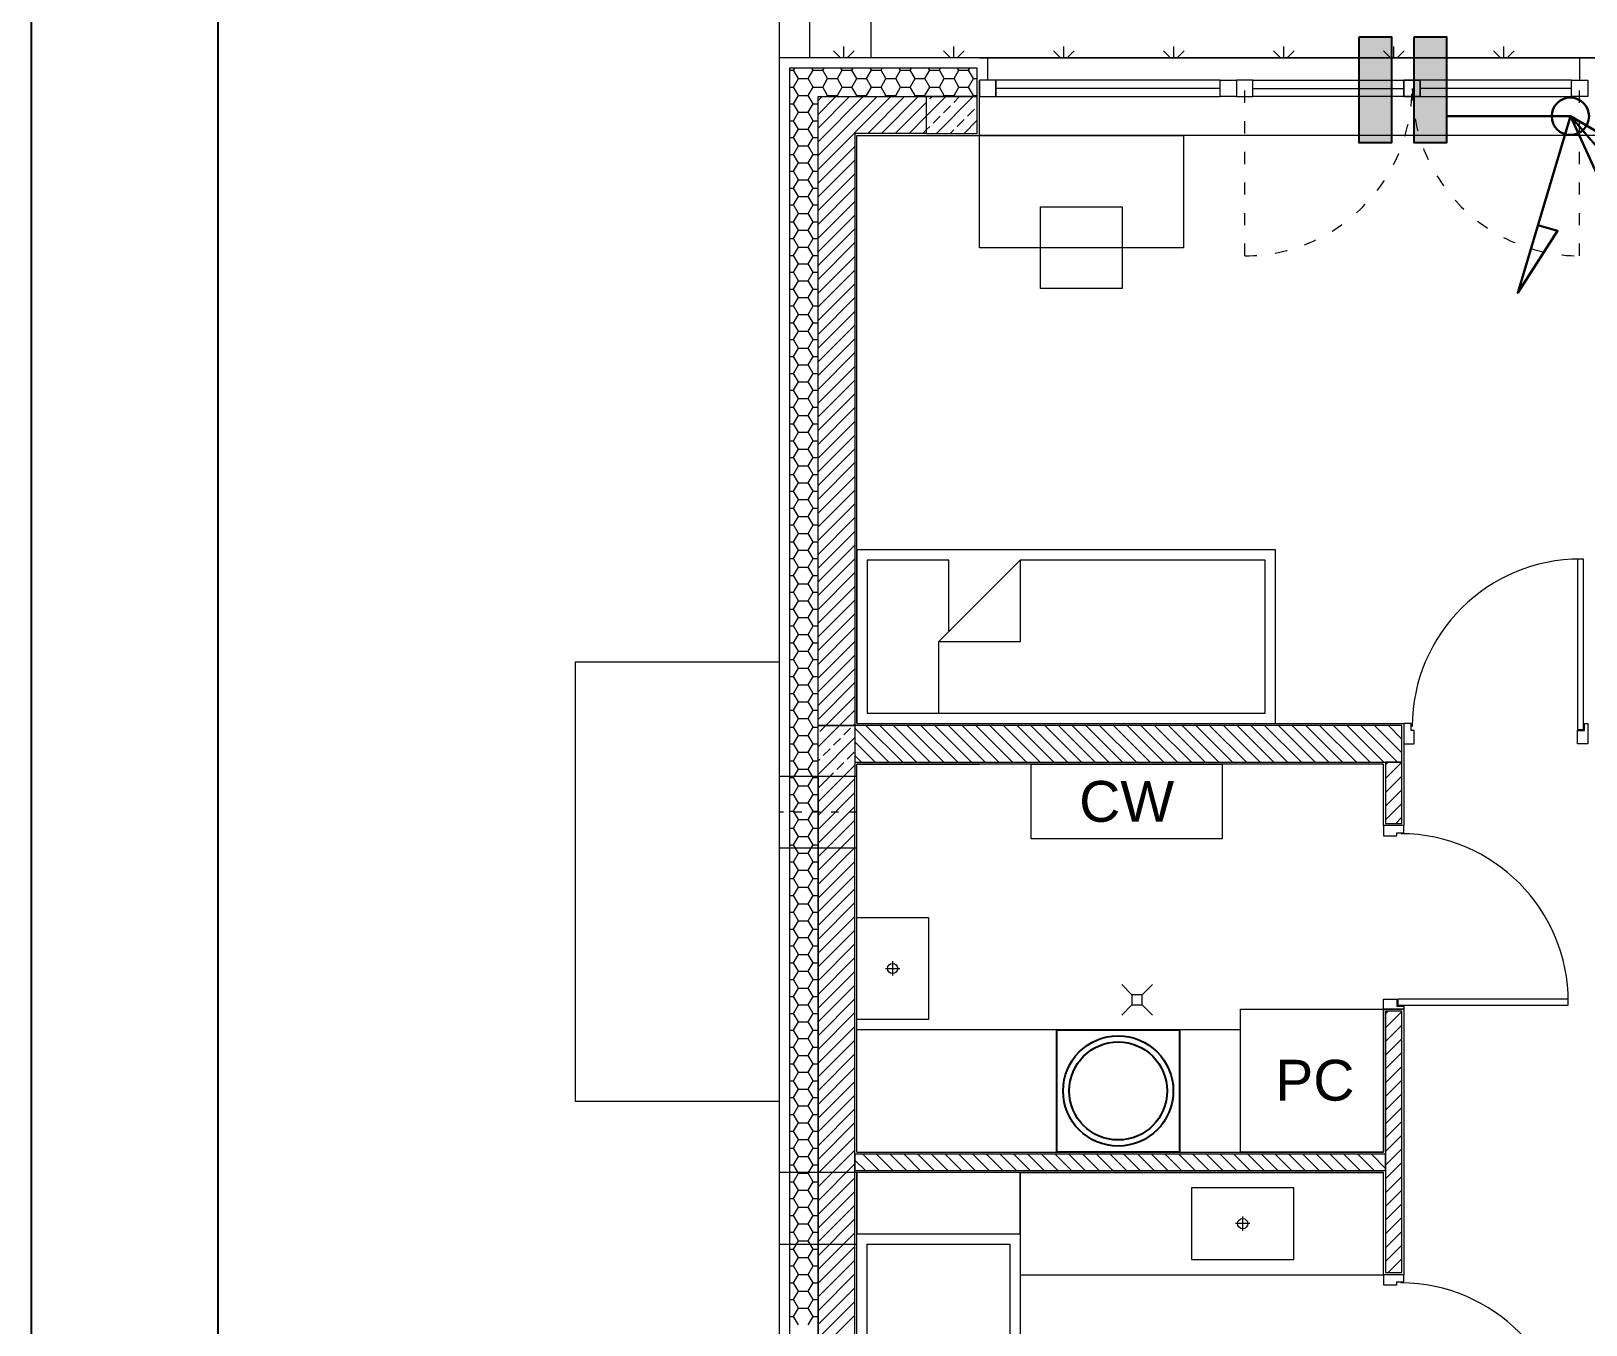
# Model space of a CAD drawing. Header units: millimetres. Extents: x 1780 to 154263, y -7240 to 17216.
# Drawn here: x 101742 to 102504, y 3957 to 4590 of the extents above; entities that cross this region are included whole.
import ezdxf

# ---------------------------------------------------------------- set-up
doc = ezdxf.new("R2010")
doc.units = ezdxf.units.MM
doc.linetypes.add('ACAD_ISO03W100', pattern=[30, 12, -18])
for name, color, linetype, lineweight in [('2d_SX_aranżacja drukowana', 200, 'Continuous', 5), ('2d_SX_aranżacja niedrukowana', 191, 'Continuous', 5), ('2d_SX_gruba przekroje', 90, 'Continuous', 20), ('2d_SX_instalacje', 200, 'Continuous', 9), ('2d_SX_instalacje szkic - wentylacja nawiew', 170, 'Continuous', 5), ('2d_SX_przebicia', 96, 'Continuous', 13), ('2d_SX_stolarka drzwiowa', 211, 'Continuous', 5), ('2d_SX_stolarka okienna', 5, 'Continuous', 5), ('2d_SX_stolarka okznaczenia', 251, 'Continuous', 5), ('2d_SX_szraf', 251, 'Continuous', 0), ('2d_SX_warstwy', 181, 'Continuous', 9), ('2d_SX_widok', 10, 'Continuous', 9)]:
    doc.layers.add(name, color=color, linetype=linetype, lineweight=lineweight)
doc.layers.add('2d_SX_rewizja 18 września', color=210, linetype='Continuous')
doc.layers.add('60 instalacje elektryka', color=10, linetype='Continuous')
doc.styles.add('ROMANS', font='romans.shx', dxfattribs={"height": 0.2})

# ---------------------------------------------------------------- blocks, each defined once
blk = doc.blocks.new('PDKLD A2')
at = {"layer": '2d_SX_szraf'}
h = blk.add_hatch(dxfattribs=at)
h.set_pattern_fill('ANSI31', color=8, scale=1.5, style=0)
h.set_pattern_definition([(45, (67367.7755, -18218.881), (-3.367596, 3.367596), [])])
h.paths.add_polyline_path([(80661, -11987.24), (80669, -11987.24), (80669, -11957.24), (80661, -11957.24)])
h = blk.add_hatch(dxfattribs=at)
h.set_pattern_fill('ANSI31', color=8, scale=1.5, style=0)
h.set_pattern_definition([(45, (67367.7755, -18340.881), (-3.367596, 3.367596), [])])
h.paths.add_polyline_path([(80661, -12207.24), (80669, -12207.24), (80669, -12079.24), (80661, -12079.24)])
h = blk.add_hatch(dxfattribs=at)
h.set_pattern_fill('ANSI31', color=8, scale=1.5, angle=90, style=0)
h.set_pattern_definition([(135, (86662.648, -25450.462), (-3.367596, -3.367596), [])])
h.paths.add_polyline_path([(80661, -12157.24), (80661, -12149.24), (80401, -12149.24), (80401, -12157.24)])
at = {"color": 8}
blk.add_lwpolyline([(80500, -12148.24), (80500, -12088.24), (80560, -12088.24), (80560, -12148.24), (80500, -12148.24)], close=True, dxfattribs=at)
for radius in [27, 24]:
    blk.add_circle((80530, -12118.24), radius, dxfattribs=at)
at = {"layer": '2d_SX_aranżacja drukowana', "color": 8, "ltscale": 5}
for p, q in [((80402, -12038.24), (80402, -11958.24)), ((80402, -11958.24), (80462, -11958.24)), ((80487.32, -11958.24), (80581.02, -11958.24)), ((80487.32, -11994.74), (80487.32, -11958.24)), ((80581.02, -11958.24), (80581.02, -11994.74)), ((80581.02, -11994.74), (80487.32, -11994.74)), ((80590, -12148.26), (80590, -12078.26)), ((80590, -12078.26), (80660, -12078.26)), ((80660, -12078.26), (80660, -12148.26)), ((80660, -12078.26), (80660, -12148.26)), ((80660, -12148.26), (80590, -12148.26)), ((80660, -12148.26), (80590, -12148.26)), ((80482, -12158.24), (80482, -12208.24)), ((80660, -12158.24), (80482, -12158.24)), ((80660, -12208.24), (80660, -12158.24)), ((80482, -12208.24), (80660, -12208.24))]:
    blk.add_line(p, q, dxfattribs=at)
at = {"layer": '2d_SX_aranżacja drukowana', "color": 8}
for p, q in [((80482, -12158.24), (80402, -12158.24)), ((80402, -12158.24), (80402, -12188.24)), ((80482, -12188.24), (80482, -12158.24)), ((80402, -12188.24), (80482, -12188.24))]:
    blk.add_line(p, q, dxfattribs=at)
at = {"layer": '2d_SX_aranżacja drukowana', "color": 8, "ltscale": 5}
for points in [[(80437, -12083.24), (80402, -12083.24), (80402, -12033.24), (80437, -12033.24)], [(80566, -12165.74), (80566, -12200.74), (80616, -12200.74), (80616, -12165.74)]]:
    blk.add_lwpolyline(points, close=True, dxfattribs=at)
for points in [[(80419.5, -12054.74), (80419.5, -12061.74)], [(80416, -12058.24), (80423, -12058.24)], [(80594.5, -12183.24), (80587.5, -12183.24)], [(80591, -12186.74), (80591, -12179.74)]]:
    blk.add_lwpolyline(points, dxfattribs=at)
at = {"layer": '2d_SX_aranżacja drukowana', "color": 8}
for points in [[(80482, -12348.24), (80402, -12348.24), (80402, -12188.24), (80482, -12188.24)], [(80477, -12343.24), (80407, -12343.24), (80407, -12193.24), (80477, -12193.24)]]:
    blk.add_lwpolyline(points, close=True, dxfattribs=at)
at = {"layer": '2d_SX_aranżacja drukowana', "color": 8, "ltscale": 5}
for centre in [(80419.5, -12058.24), (80591, -12183.24)]:
    blk.add_circle(centre, 2.5, dxfattribs=at)
at = {"layer": '2d_SX_aranżacja niedrukowana', "color": 8}
for p, q in [((80402, -12088.24), (80402, -12088.24)), ((80402, -12088.24), (80402, -12088.24)), ((80402, -12088.24), (80402, -12088.24)), ((80590, -12088.24), (80402, -12088.24)), ((80590, -12088.24), (80590, -12088.24))]:
    blk.add_line(p, q, dxfattribs=at)
at = {"layer": '2d_SX_aranżacja niedrukowana'}
blk.add_line((80402, -12088.24), (80402, -12088.24), dxfattribs=at)
blk.add_line((80402, -12088.24), (80402, -12088.24), dxfattribs=at)
blk.add_line((80402, -12088.24), (80402, -12088.24), dxfattribs=at)
at = {"layer": '2d_SX_aranżacja niedrukowana', "color": 8}
for points in [[(80562, -11650.24), (80562, -11705.24), (80462, -11705.24), (80462, -11650.24)], [(80492, -11725.24), (80492, -11685.24), (80532, -11685.24), (80532, -11725.24)], [(80607, -11938.24), (80607, -11853.24), (80402, -11853.24), (80402, -11938.24)]]:
    blk.add_lwpolyline(points, close=True, dxfattribs=at)
for points in [[(80447, -11893.24), (80447, -11858.24), (80407, -11858.24), (80407, -11933.24), (80442, -11933.24)], [(80442, -11933.24), (80602, -11933.24), (80602, -11858.24), (80482, -11858.24)], [(80482, -11858.24), (80442, -11898.24)], [(80482, -11858.24), (80482, -11898.24), (80442, -11898.24)], [(80442, -11898.24), (80442, -11933.24)]]:
    blk.add_lwpolyline(points, dxfattribs=at)
at = {"layer": '2d_SX_gruba przekroje', "color": 8}
for p, q in [((80462, -11612.24), (80364, -11612.24)), ((80364, -11612.24), (80364, -12711.24)), ((80462, -11612.24), (80466, -11612.24)), ((80466, -11612.24), (80466, -11623.24)), ((80760, -11612.24), (80756, -11612.24)), ((80756, -11612.24), (80756, -11623.24)), ((80466, -11623.24), (80462, -11623.24)), ((80462, -11650.24), (80462, -11623.24)), ((80756, -11623.24), (80760, -11623.24)), ((80402, -11938.24), (80402, -11650.24)), ((80402, -11650.24), (80462, -11650.24)), ((80402, -11938.24), (80660, -11938.24)), ((80660, -11938.24), (80670, -11938.24)), ((80670, -11938.24), (80670, -11988.24)), ((80660, -11958.24), (80402, -11958.24)), ((80402, -12148.24), (80402, -11958.24)), ((80660, -11988.24), (80660, -11958.24)), ((80670, -11988.24), (80660, -11988.24)), ((80660, -12148.24), (80660, -12078.24)), ((80660, -12078.24), (80670, -12078.24)), ((80670, -12078.24), (80670, -12148.24)), ((80402, -12148.24), (80660, -12148.24)), ((80670, -12148.24), (80670, -12158.24)), ((80660, -12158.24), (80402, -12158.24)), ((80402, -12348.24), (80402, -12158.24)), ((80482, -12158.24), (80660, -12158.24)), ((80660, -12208.24), (80660, -12158.24)), ((80670, -12158.24), (80670, -12208.24)), ((80670, -12208.24), (80660, -12208.24))]:
    blk.add_line(p, q, dxfattribs=at)
at = {"layer": '2d_SX_instalacje', "color": 8}
for points in [[(80536.74, -12071.09), (80531.74, -12066.09)], [(80541.74, -12071.09), (80546.74, -12066.09)], [(80536.74, -12076.09), (80531.74, -12081.09)], [(80541.74, -12076.09), (80546.74, -12081.09)]]:
    blk.add_lwpolyline(points, dxfattribs=at)
blk.add_lwpolyline([(80541.74, -12076.09), (80541.74, -12071.09), (80536.74, -12071.09), (80536.74, -12076.09)], close=True, dxfattribs=at)
at = {"layer": '2d_SX_instalacje szkic - wentylacja nawiew', "color": 8, "linetype": 'ACAD_ISO03W100', "ltscale": 0.3}
blk.add_line((80402, -11981.74), (80364, -11981.74), dxfattribs=at)
at = {"layer": '2d_SX_przebicia', "color": 8}
for p, q in [((80402, -11964.24), (80364, -11964.24)), ((80364, -11964.24), (80364, -11999.24)), ((80402, -11999.24), (80402, -11964.24)), ((80364, -11999.24), (80402, -11999.24)), ((80402, -12158.24), (80364, -12158.24)), ((80364, -12158.24), (80364, -12193.24)), ((80402, -12193.24), (80402, -12158.24)), ((80364, -12193.24), (80402, -12193.24))]:
    blk.add_line(p, q, dxfattribs=at)
at = {"layer": '2d_SX_stolarka drzwiowa', "color": 8}
for points in [[(80758, -11941.24), (80758, -11857.74), (80755, -11857.74), (80755, -11941.24)], [(80667, -12076.24), (80750.5, -12076.24), (80750.5, -12073.24), (80667, -12073.24)]]:
    blk.add_lwpolyline(points, close=True, dxfattribs=at)
for points in [[(80673.5, -11938.24), (80670, -11938.24), (80670, -11948.24), (80675, -11948.24), (80675, -11941.74), (80673.5, -11941.74), (80673.5, -11938.24)], [(80755, -11941.74), (80758.5, -11941.74), (80758.5, -11938.24), (80760, -11938.24), (80760, -11948.24), (80755, -11948.24), (80755, -11941.74)], [(80670, -11991.74), (80670, -11988.24), (80660, -11988.24), (80660, -11993.24), (80666.5, -11993.24), (80666.5, -11991.74), (80670, -11991.74)], [(80666.5, -12073.24), (80666.5, -12076.74), (80670, -12076.74), (80670, -12078.24), (80660, -12078.24), (80660, -12073.24), (80666.5, -12073.24)], [(80670, -12211.74), (80670, -12208.24), (80660, -12208.24), (80660, -12213.24), (80666.5, -12213.24), (80666.5, -12211.74), (80670, -12211.74)]]:
    blk.add_lwpolyline(points, dxfattribs=at)
at = {"layer": '2d_SX_stolarka okienna', "color": 8, "linetype": 'ACAD_ISO03W100', "ltscale": 0.5}
for p, q in [((80592, -11709.24), (80592, -11627.24)), ((80756, -11709.24), (80756, -11627.24))]:
    blk.add_line(p, q, dxfattribs=at)
at = {"layer": '2d_SX_stolarka okienna', "color": 8}
for points in [[(80462, -11631.24), (80470, -11631.24), (80470, -11623.24), (80462, -11623.24), (80462, -11631.24)], [(80580, -11631.24), (80580, -11623.24), (80470, -11623.24), (80470, -11631.24)], [(80588, -11631.24), (80580, -11631.24), (80580, -11623.24), (80588, -11623.24), (80588, -11631.24)], [(80588, -11631.24), (80596, -11631.24), (80596, -11623.24), (80588, -11623.24), (80588, -11631.24)], [(80596, -11631.24), (80596, -11623.24), (80670, -11623.24), (80670, -11631.24)], [(80678, -11631.24), (80670, -11631.24), (80670, -11623.24), (80678, -11623.24), (80678, -11631.24)], [(80670, -11631.24), (80678, -11631.24), (80678, -11623.24), (80670, -11623.24), (80670, -11631.24)], [(80752, -11631.24), (80752, -11623.24), (80678, -11623.24), (80678, -11631.24)], [(80760, -11631.24), (80752, -11631.24), (80752, -11623.24), (80760, -11623.24), (80760, -11631.24)]]:
    blk.add_lwpolyline(points, close=True, dxfattribs=at)
for points in [[(80580, -11627.24), (80470, -11627.24)], [(80596, -11627.24), (80670, -11627.24)], [(80752, -11627.24), (80678, -11627.24)]]:
    blk.add_lwpolyline(points, dxfattribs=at)
at = {"layer": '2d_SX_stolarka okienna', "color": 8, "linetype": 'ACAD_ISO03W100', "ltscale": 0.5}
for centre, start, end in [((80591.84, -11627.17), 270.1168, 359.95145), ((80756.17, -11627.17), 180.04855, 269.8832)]:
    blk.add_arc(centre, 82.07, start, end, dxfattribs=at)
at = {"layer": '2d_SX_stolarka okznaczenia', "color": 8}
for centre, start, end in [((80756.43, -11940.16), 89.94923, 179.70246), ((80668.07, -12074.66), 359.94923, 89.70246), ((80668.07, -12294.66), 359.94923, 89.70246)]:
    blk.add_arc(centre, 82.43, start, end, dxfattribs=at)
at = {"layer": '2d_SX_szraf', "color": 8}
blk.add_line((80409, -11612.24), (80409, -11359.24), dxfattribs=at)
at = {"layer": '2d_SX_szraf', "color": 8, "linetype": 'Continuous'}
for p, q in [((80395.58, -11612.24), (80395.58, -11606.72)), ((80449.46, -11612.24), (80449.46, -11606.72)), ((80503.34, -11612.24), (80503.34, -11606.72)), ((80557.23, -11612.24), (80557.23, -11606.72)), ((80611.11, -11612.24), (80611.11, -11606.72)), ((80664.99, -11612.24), (80664.99, -11606.72)), ((80718.87, -11612.24), (80718.87, -11606.72)), ((80393.96, -11612.24), (80390.53, -11608.81)), ((80397.21, -11612.24), (80400.63, -11608.81)), ((80447.84, -11612.24), (80444.41, -11608.81)), ((80451.09, -11612.24), (80454.51, -11608.81)), ((80501.72, -11612.24), (80498.29, -11608.81)), ((80504.97, -11612.24), (80508.4, -11608.81)), ((80555.6, -11612.24), (80552.17, -11608.81)), ((80558.85, -11612.24), (80562.28, -11608.81)), ((80609.48, -11612.24), (80606.06, -11608.81)), ((80612.73, -11612.24), (80616.16, -11608.81)), ((80663.36, -11612.24), (80659.94, -11608.81)), ((80666.61, -11612.24), (80670.04, -11608.81)), ((80717.25, -11612.24), (80713.82, -11608.81)), ((80720.5, -11612.24), (80723.92, -11608.81)), ((80369, -11618.29), (80370.99, -11618.29)), ((80370.99, -11618.29), (80371.6, -11617.24)), ((80373.38, -11622.41), (80370.99, -11618.29)), ((80370.99, -11626.54), (80373.38, -11622.41)), ((80373.38, -11622.41), (80378.14, -11622.41)), ((80378.14, -11622.41), (80380.52, -11618.29)), ((80380.52, -11626.54), (80378.14, -11622.41)), ((80380.52, -11618.29), (80379.91, -11617.24)), ((80380.52, -11618.29), (80385.28, -11618.29)), ((80385.28, -11618.29), (80385.89, -11617.24)), ((80387.66, -11622.41), (80385.28, -11618.29)), ((80385.28, -11626.54), (80387.66, -11622.41)), ((80387.66, -11622.41), (80392.43, -11622.41)), ((80392.43, -11622.41), (80394.81, -11618.29)), ((80394.81, -11626.54), (80392.43, -11622.41)), ((80394.81, -11618.29), (80394.2, -11617.24)), ((80394.81, -11618.29), (80399.57, -11618.29)), ((80399.57, -11618.29), (80400.18, -11617.24)), ((80401.95, -11622.41), (80399.57, -11618.29)), ((80399.57, -11626.54), (80401.95, -11622.41)), ((80401.95, -11622.41), (80406.71, -11622.41)), ((80406.71, -11622.41), (80409.09, -11618.29)), ((80409.09, -11626.54), (80406.71, -11622.41)), ((80409.09, -11618.29), (80408.49, -11617.24)), ((80409.09, -11618.29), (80413.86, -11618.29)), ((80413.86, -11618.29), (80414.46, -11617.24)), ((80416.24, -11622.41), (80413.86, -11618.29)), ((80413.86, -11626.54), (80416.24, -11622.41)), ((80416.24, -11622.41), (80421, -11622.41)), ((80421, -11622.41), (80423.38, -11618.29)), ((80423.38, -11626.54), (80421, -11622.41)), ((80423.38, -11618.29), (80422.77, -11617.24)), ((80423.38, -11618.29), (80428.14, -11618.29)), ((80428.14, -11618.29), (80428.75, -11617.24)), ((80430.53, -11622.41), (80428.14, -11618.29)), ((80428.14, -11626.54), (80430.53, -11622.41)), ((80430.53, -11622.41), (80435.29, -11622.41)), ((80435.29, -11622.41), (80437.67, -11618.29)), ((80437.67, -11626.54), (80435.29, -11622.41)), ((80437.67, -11618.29), (80437.06, -11617.24)), ((80437.67, -11618.29), (80442.43, -11618.29)), ((80442.43, -11618.29), (80443.04, -11617.24)), ((80444.81, -11622.41), (80442.43, -11618.29)), ((80442.43, -11626.54), (80444.81, -11622.41)), ((80444.81, -11622.41), (80449.58, -11622.41)), ((80449.58, -11622.41), (80451.96, -11618.29)), ((80451.96, -11626.54), (80449.58, -11622.41)), ((80451.96, -11618.29), (80451.35, -11617.24)), ((80451.96, -11618.29), (80456.72, -11618.29)), ((80456.72, -11618.29), (80457.33, -11617.24)), ((80459.1, -11622.41), (80456.72, -11618.29)), ((80456.72, -11626.54), (80459.1, -11622.41)), ((80459.1, -11622.41), (80461, -11622.41)), ((80369, -11626.54), (80370.99, -11626.54)), ((80373.38, -11630.66), (80370.99, -11626.54)), ((80370.99, -11634.79), (80373.38, -11630.66)), ((80373.38, -11630.66), (80378.14, -11630.66)), ((80378.14, -11630.66), (80380.52, -11626.54)), ((80380.52, -11634.79), (80378.14, -11630.66)), ((80380.52, -11626.54), (80385.28, -11626.54)), ((80387.66, -11630.66), (80385.28, -11626.54)), ((80387.33, -11631.24), (80387.66, -11630.66)), ((80387.66, -11630.66), (80392.43, -11630.66)), ((80392.43, -11630.66), (80394.81, -11626.54)), ((80392.76, -11631.24), (80392.43, -11630.66)), ((80394.81, -11626.54), (80399.57, -11626.54)), ((80401.95, -11630.66), (80399.57, -11626.54)), ((80401.62, -11631.24), (80401.95, -11630.66)), ((80401.95, -11630.66), (80406.71, -11630.66)), ((80406.71, -11630.66), (80409.09, -11626.54)), ((80407.04, -11631.24), (80406.71, -11630.66)), ((80409.09, -11626.54), (80413.86, -11626.54)), ((80416.24, -11630.66), (80413.86, -11626.54)), ((80415.91, -11631.24), (80416.24, -11630.66)), ((80416.24, -11630.66), (80421, -11630.66)), ((80421, -11630.66), (80423.38, -11626.54)), ((80421.33, -11631.24), (80421, -11630.66)), ((80423.38, -11626.54), (80428.14, -11626.54)), ((80430.53, -11630.66), (80428.14, -11626.54)), ((80430.19, -11631.24), (80430.53, -11630.66)), ((80430.53, -11630.66), (80435.29, -11630.66)), ((80435.29, -11630.66), (80437.67, -11626.54)), ((80435.62, -11631.24), (80435.29, -11630.66)), ((80437.67, -11626.54), (80442.43, -11626.54)), ((80444.81, -11630.66), (80442.43, -11626.54)), ((80444.48, -11631.24), (80444.81, -11630.66)), ((80444.81, -11630.66), (80449.58, -11630.66)), ((80449.58, -11630.66), (80451.96, -11626.54)), ((80449.91, -11631.24), (80449.58, -11630.66)), ((80451.96, -11626.54), (80456.72, -11626.54)), ((80459.1, -11630.66), (80456.72, -11626.54)), ((80458.77, -11631.24), (80459.1, -11630.66)), ((80459.1, -11630.66), (80461, -11630.66)), ((80369, -11634.79), (80370.99, -11634.79)), ((80373.38, -11638.91), (80370.99, -11634.79)), ((80378.14, -11638.91), (80380.52, -11634.79)), ((80380.52, -11634.79), (80383, -11634.79)), ((80383, -11633.17), (80384.94, -11631.24)), ((80383, -11639.91), (80391.68, -11631.24)), ((80383, -11646.65), (80398.41, -11631.24)), ((80383, -11653.38), (80405.15, -11631.24)), ((80383, -11660.12), (80411.88, -11631.24)), ((80383, -11666.85), (80418.62, -11631.24)), ((80407.35, -11649.24), (80425.35, -11631.24)), ((80414.09, -11649.24), (80432.09, -11631.24)), ((80420.82, -11649.24), (80436, -11634.06)), ((80436, -11640.79), (80445.56, -11631.24)), ((80437.68, -11632.38), (80438.82, -11631.24)), ((80441.03, -11649.24), (80459.03, -11631.24)), ((80444.41, -11639.12), (80447.78, -11635.75)), ((80449.46, -11634.07), (80452.29, -11631.24)), ((80456.2, -11640.8), (80459.57, -11637.43)), ((80369, -11643.03), (80370.99, -11643.03)), ((80370.99, -11643.03), (80373.38, -11638.91)), ((80373.38, -11647.16), (80370.99, -11643.03)), ((80373.38, -11638.91), (80378.14, -11638.91)), ((80380.52, -11643.03), (80378.14, -11638.91)), ((80378.14, -11647.16), (80380.52, -11643.03)), ((80380.52, -11643.03), (80383, -11643.03)), ((80427.56, -11649.24), (80436, -11640.79)), ((80436, -11647.53), (80437.68, -11645.85)), ((80439.36, -11644.17), (80442.73, -11640.8)), ((80451.15, -11645.85), (80454.51, -11642.49)), ((80454.5, -11649.24), (80461, -11642.73)), ((80369, -11651.28), (80370.99, -11651.28)), ((80370.99, -11651.28), (80373.38, -11647.16)), ((80373.38, -11655.41), (80370.99, -11651.28)), ((80373.38, -11647.16), (80378.14, -11647.16)), ((80380.52, -11651.28), (80378.14, -11647.16)), ((80378.14, -11655.41), (80380.52, -11651.28)), ((80380.52, -11651.28), (80383, -11651.28)), ((80434.29, -11649.24), (80436, -11647.53)), ((80447.76, -11649.24), (80449.46, -11647.54)), ((80369, -11659.53), (80370.99, -11659.53)), ((80370.99, -11659.53), (80373.38, -11655.41)), ((80373.38, -11663.66), (80370.99, -11659.53)), ((80373.38, -11655.41), (80378.14, -11655.41)), ((80380.52, -11659.53), (80378.14, -11655.41)), ((80378.14, -11663.66), (80380.52, -11659.53)), ((80380.52, -11659.53), (80383, -11659.53)), ((80383, -11673.59), (80401, -11655.59)), ((80369, -11667.78), (80370.99, -11667.78)), ((80370.99, -11667.78), (80373.38, -11663.66)), ((80373.38, -11671.91), (80370.99, -11667.78)), ((80373.38, -11663.66), (80378.14, -11663.66)), ((80380.52, -11667.78), (80378.14, -11663.66)), ((80378.14, -11671.91), (80380.52, -11667.78)), ((80380.52, -11667.78), (80383, -11667.78)), ((80383, -11680.32), (80401, -11662.32)), ((80369, -11676.03), (80370.99, -11676.03)), ((80370.99, -11676.03), (80373.38, -11671.91)), ((80373.38, -11680.15), (80370.99, -11676.03)), ((80373.38, -11671.91), (80378.14, -11671.91)), ((80380.52, -11676.03), (80378.14, -11671.91)), ((80378.14, -11680.15), (80380.52, -11676.03)), ((80380.52, -11676.03), (80383, -11676.03)), ((80383, -11687.06), (80401, -11669.06)), ((80383, -11693.79), (80401, -11675.79)), ((80370.99, -11684.28), (80373.38, -11680.15)), ((80373.38, -11680.15), (80378.14, -11680.15)), ((80380.52, -11684.28), (80378.14, -11680.15)), ((80383, -11700.53), (80401, -11682.53)), ((80369, -11684.28), (80370.99, -11684.28)), ((80373.38, -11688.4), (80370.99, -11684.28)), ((80370.99, -11692.53), (80373.38, -11688.4)), ((80373.38, -11688.4), (80378.14, -11688.4)), ((80378.14, -11688.4), (80380.52, -11684.28)), ((80380.52, -11692.53), (80378.14, -11688.4)), ((80380.52, -11684.28), (80383, -11684.28)), ((80383, -11707.26), (80401, -11689.26)), ((80369, -11692.53), (80370.99, -11692.53)), ((80373.38, -11696.65), (80370.99, -11692.53)), ((80370.99, -11700.78), (80373.38, -11696.65)), ((80373.38, -11696.65), (80378.14, -11696.65)), ((80378.14, -11696.65), (80380.52, -11692.53)), ((80380.52, -11700.78), (80378.14, -11696.65)), ((80380.52, -11692.53), (80383, -11692.53)), ((80383, -11714), (80401, -11696)), ((80369, -11700.78), (80370.99, -11700.78)), ((80373.38, -11704.9), (80370.99, -11700.78)), ((80370.99, -11709.03), (80373.38, -11704.9)), ((80373.38, -11704.9), (80378.14, -11704.9)), ((80378.14, -11704.9), (80380.52, -11700.78)), ((80380.52, -11709.03), (80378.14, -11704.9)), ((80380.52, -11700.78), (80383, -11700.78)), ((80383, -11720.73), (80401, -11702.73)), ((80369, -11709.03), (80370.99, -11709.03)), ((80373.38, -11713.15), (80370.99, -11709.03)), ((80370.99, -11717.27), (80373.38, -11713.15)), ((80373.38, -11713.15), (80378.14, -11713.15)), ((80378.14, -11713.15), (80380.52, -11709.03)), ((80380.52, -11717.27), (80378.14, -11713.15)), ((80380.52, -11709.03), (80383, -11709.03)), ((80383, -11727.47), (80401, -11709.47)), ((80369, -11717.27), (80370.99, -11717.27)), ((80373.38, -11721.4), (80370.99, -11717.27)), ((80370.99, -11725.52), (80373.38, -11721.4)), ((80373.38, -11721.4), (80378.14, -11721.4)), ((80378.14, -11721.4), (80380.52, -11717.27)), ((80380.52, -11725.52), (80378.14, -11721.4)), ((80380.52, -11717.27), (80383, -11717.27)), ((80383, -11734.2), (80401, -11716.2)), ((80369, -11725.52), (80370.99, -11725.52)), ((80373.38, -11729.65), (80370.99, -11725.52)), ((80370.99, -11733.77), (80373.38, -11729.65)), ((80373.38, -11729.65), (80378.14, -11729.65)), ((80378.14, -11729.65), (80380.52, -11725.52)), ((80380.52, -11733.77), (80378.14, -11729.65)), ((80380.52, -11725.52), (80383, -11725.52)), ((80383, -11740.94), (80401, -11722.94)), ((80383, -11747.67), (80401, -11729.67)), ((80369, -11733.77), (80370.99, -11733.77)), ((80373.38, -11737.9), (80370.99, -11733.77)), ((80378.14, -11737.9), (80380.52, -11733.77)), ((80380.52, -11733.77), (80383, -11733.77)), ((80383, -11754.41), (80401, -11736.41)), ((80369, -11742.02), (80370.99, -11742.02)), ((80370.99, -11742.02), (80373.38, -11737.9)), ((80373.38, -11746.15), (80370.99, -11742.02)), ((80373.38, -11737.9), (80378.14, -11737.9)), ((80380.52, -11742.02), (80378.14, -11737.9)), ((80378.14, -11746.15), (80380.52, -11742.02)), ((80380.52, -11742.02), (80383, -11742.02)), ((80383, -11761.14), (80401, -11743.14)), ((80369, -11750.27), (80370.99, -11750.27)), ((80370.99, -11750.27), (80373.38, -11746.15)), ((80373.38, -11754.39), (80370.99, -11750.27)), ((80373.38, -11746.15), (80378.14, -11746.15)), ((80380.52, -11750.27), (80378.14, -11746.15)), ((80378.14, -11754.39), (80380.52, -11750.27)), ((80380.52, -11750.27), (80383, -11750.27)), ((80383, -11767.88), (80401, -11749.88)), ((80369, -11758.52), (80370.99, -11758.52)), ((80370.99, -11758.52), (80373.38, -11754.39)), ((80373.38, -11762.64), (80370.99, -11758.52)), ((80373.38, -11754.39), (80378.14, -11754.39)), ((80380.52, -11758.52), (80378.14, -11754.39)), ((80378.14, -11762.64), (80380.52, -11758.52)), ((80380.52, -11758.52), (80383, -11758.52)), ((80383, -11774.61), (80401, -11756.61)), ((80369, -11766.77), (80370.99, -11766.77)), ((80370.99, -11766.77), (80373.38, -11762.64)), ((80373.38, -11770.89), (80370.99, -11766.77)), ((80373.38, -11762.64), (80378.14, -11762.64)), ((80380.52, -11766.77), (80378.14, -11762.64)), ((80378.14, -11770.89), (80380.52, -11766.77)), ((80380.52, -11766.77), (80383, -11766.77)), ((80383, -11781.35), (80401, -11763.35)), ((80369, -11775.02), (80370.99, -11775.02)), ((80370.99, -11775.02), (80373.38, -11770.89)), ((80373.38, -11779.14), (80370.99, -11775.02)), ((80373.38, -11770.89), (80378.14, -11770.89)), ((80380.52, -11775.02), (80378.14, -11770.89)), ((80378.14, -11779.14), (80380.52, -11775.02)), ((80380.52, -11775.02), (80383, -11775.02)), ((80383, -11788.08), (80401, -11770.08)), ((80370.99, -11783.27), (80373.38, -11779.14)), ((80373.38, -11779.14), (80378.14, -11779.14)), ((80380.52, -11783.27), (80378.14, -11779.14)), ((80383, -11794.82), (80401, -11776.82)), ((80369, -11783.27), (80370.99, -11783.27)), ((80373.38, -11787.39), (80370.99, -11783.27)), ((80370.99, -11791.51), (80373.38, -11787.39)), ((80373.38, -11787.39), (80378.14, -11787.39)), ((80378.14, -11787.39), (80380.52, -11783.27)), ((80380.52, -11791.51), (80378.14, -11787.39)), ((80380.52, -11783.27), (80383, -11783.27)), ((80383, -11801.55), (80401, -11783.55)), ((80383, -11808.29), (80401, -11790.29)), ((80369, -11791.51), (80370.99, -11791.51)), ((80373.38, -11795.64), (80370.99, -11791.51)), ((80370.99, -11799.76), (80373.38, -11795.64)), ((80373.38, -11795.64), (80378.14, -11795.64)), ((80378.14, -11795.64), (80380.52, -11791.51)), ((80380.52, -11799.76), (80378.14, -11795.64)), ((80380.52, -11791.51), (80383, -11791.51)), ((80383, -11815.03), (80401, -11797.03)), ((80369, -11799.76), (80370.99, -11799.76)), ((80373.38, -11803.89), (80370.99, -11799.76)), ((80370.99, -11808.01), (80373.38, -11803.89)), ((80373.38, -11803.89), (80378.14, -11803.89)), ((80378.14, -11803.89), (80380.52, -11799.76)), ((80380.52, -11808.01), (80378.14, -11803.89)), ((80380.52, -11799.76), (80383, -11799.76)), ((80383, -11821.76), (80401, -11803.76)), ((80369, -11808.01), (80370.99, -11808.01)), ((80373.38, -11812.14), (80370.99, -11808.01)), ((80370.99, -11816.26), (80373.38, -11812.14)), ((80373.38, -11812.14), (80378.14, -11812.14)), ((80378.14, -11812.14), (80380.52, -11808.01)), ((80380.52, -11816.26), (80378.14, -11812.14)), ((80380.52, -11808.01), (80383, -11808.01)), ((80383, -11828.5), (80401, -11810.5)), ((80369, -11816.26), (80370.99, -11816.26)), ((80373.38, -11820.39), (80370.99, -11816.26)), ((80370.99, -11824.51), (80373.38, -11820.39)), ((80373.38, -11820.39), (80378.14, -11820.39)), ((80378.14, -11820.39), (80380.52, -11816.26)), ((80380.52, -11824.51), (80378.14, -11820.39)), ((80380.52, -11816.26), (80383, -11816.26)), ((80383, -11835.23), (80401, -11817.23)), ((80369, -11824.51), (80370.99, -11824.51)), ((80373.38, -11828.63), (80370.99, -11824.51)), ((80370.99, -11832.76), (80373.38, -11828.63)), ((80373.38, -11828.63), (80378.14, -11828.63)), ((80378.14, -11828.63), (80380.52, -11824.51)), ((80380.52, -11832.76), (80378.14, -11828.63)), ((80380.52, -11824.51), (80383, -11824.51)), ((80383, -11841.97), (80401, -11823.97)), ((80369, -11832.76), (80370.99, -11832.76)), ((80373.38, -11836.88), (80370.99, -11832.76)), ((80378.14, -11836.88), (80380.52, -11832.76)), ((80380.52, -11832.76), (80383, -11832.76)), ((80383, -11848.7), (80401, -11830.7)), ((80369, -11841.01), (80370.99, -11841.01)), ((80370.99, -11841.01), (80373.38, -11836.88)), ((80373.38, -11845.13), (80370.99, -11841.01)), ((80373.38, -11836.88), (80378.14, -11836.88)), ((80380.52, -11841.01), (80378.14, -11836.88)), ((80378.14, -11845.13), (80380.52, -11841.01)), ((80380.52, -11841.01), (80383, -11841.01)), ((80383, -11855.44), (80401, -11837.44)), ((80369, -11849.26), (80370.99, -11849.26)), ((80370.99, -11849.26), (80373.38, -11845.13)), ((80373.38, -11853.38), (80370.99, -11849.26)), ((80373.38, -11845.13), (80378.14, -11845.13)), ((80380.52, -11849.26), (80378.14, -11845.13)), ((80378.14, -11853.38), (80380.52, -11849.26)), ((80380.52, -11849.26), (80383, -11849.26)), ((80383, -11862.17), (80401, -11844.17)), ((80383, -11868.91), (80401, -11850.91)), ((80369, -11857.51), (80370.99, -11857.51)), ((80370.99, -11857.51), (80373.38, -11853.38)), ((80373.38, -11861.63), (80370.99, -11857.51)), ((80373.38, -11853.38), (80378.14, -11853.38)), ((80380.52, -11857.51), (80378.14, -11853.38)), ((80378.14, -11861.63), (80380.52, -11857.51)), ((80380.52, -11857.51), (80383, -11857.51)), ((80383, -11875.64), (80401, -11857.64)), ((80369, -11865.75), (80370.99, -11865.75)), ((80370.99, -11865.75), (80373.38, -11861.63)), ((80373.38, -11869.88), (80370.99, -11865.75)), ((80373.38, -11861.63), (80378.14, -11861.63)), ((80380.52, -11865.75), (80378.14, -11861.63)), ((80378.14, -11869.88), (80380.52, -11865.75)), ((80380.52, -11865.75), (80383, -11865.75)), ((80383, -11882.38), (80401, -11864.38)), ((80369, -11874), (80370.99, -11874)), ((80370.99, -11874), (80373.38, -11869.88)), ((80373.38, -11878.13), (80370.99, -11874)), ((80373.38, -11869.88), (80378.14, -11869.88)), ((80380.52, -11874), (80378.14, -11869.88)), ((80378.14, -11878.13), (80380.52, -11874)), ((80380.52, -11874), (80383, -11874)), ((80383, -11889.11), (80401, -11871.11)), ((80370.99, -11882.25), (80373.38, -11878.13)), ((80373.38, -11878.13), (80378.14, -11878.13)), ((80380.52, -11882.25), (80378.14, -11878.13)), ((80383, -11895.85), (80401, -11877.85)), ((80369, -11882.25), (80370.99, -11882.25)), ((80373.38, -11886.38), (80370.99, -11882.25)), ((80370.99, -11890.5), (80373.38, -11886.38)), ((80373.38, -11886.38), (80378.14, -11886.38)), ((80378.14, -11886.38), (80380.52, -11882.25)), ((80380.52, -11890.5), (80378.14, -11886.38)), ((80380.52, -11882.25), (80383, -11882.25)), ((80383, -11902.58), (80401, -11884.58)), ((80369, -11890.5), (80370.99, -11890.5)), ((80373.38, -11894.63), (80370.99, -11890.5)), ((80370.99, -11898.75), (80373.38, -11894.63)), ((80373.38, -11894.63), (80378.14, -11894.63)), ((80378.14, -11894.63), (80380.52, -11890.5)), ((80380.52, -11898.75), (80378.14, -11894.63)), ((80380.52, -11890.5), (80383, -11890.5)), ((80383, -11909.32), (80401, -11891.32)), ((80369, -11898.75), (80370.99, -11898.75)), ((80373.38, -11902.87), (80370.99, -11898.75)), ((80370.99, -11907), (80373.38, -11902.87)), ((80373.38, -11902.87), (80378.14, -11902.87)), ((80378.14, -11902.87), (80380.52, -11898.75)), ((80380.52, -11907), (80378.14, -11902.87)), ((80380.52, -11898.75), (80383, -11898.75)), ((80383, -11916.05), (80401, -11898.05)), ((80383, -11922.79), (80401, -11904.79)), ((80369, -11907), (80370.99, -11907)), ((80373.38, -11911.12), (80370.99, -11907)), ((80370.99, -11915.25), (80373.38, -11911.12)), ((80373.38, -11911.12), (80378.14, -11911.12)), ((80378.14, -11911.12), (80380.52, -11907)), ((80380.52, -11915.25), (80378.14, -11911.12)), ((80380.52, -11907), (80383, -11907)), ((80383, -11929.52), (80401, -11911.52)), ((80369, -11915.25), (80370.99, -11915.25)), ((80373.38, -11919.37), (80370.99, -11915.25)), ((80370.99, -11923.5), (80373.38, -11919.37)), ((80373.38, -11919.37), (80378.14, -11919.37)), ((80378.14, -11919.37), (80380.52, -11915.25)), ((80380.52, -11923.5), (80378.14, -11919.37)), ((80380.52, -11915.25), (80383, -11915.25)), ((80383, -11936.26), (80401, -11918.26)), ((80369, -11923.5), (80370.99, -11923.5)), ((80373.38, -11927.62), (80370.99, -11923.5)), ((80370.99, -11931.75), (80373.38, -11927.62)), ((80373.38, -11927.62), (80378.14, -11927.62)), ((80378.14, -11927.62), (80380.52, -11923.5)), ((80380.52, -11931.75), (80378.14, -11927.62)), ((80380.52, -11923.5), (80383, -11923.5)), ((80386.76, -11939.24), (80401, -11924.99)), ((80369, -11931.75), (80370.99, -11931.75)), ((80373.38, -11935.87), (80370.99, -11931.75)), ((80378.14, -11935.87), (80380.52, -11931.75)), ((80380.52, -11931.75), (80383, -11931.75)), ((80393.5, -11939.24), (80401, -11931.73)), ((80369, -11939.99), (80370.99, -11939.99)), ((80370.99, -11939.99), (80373.38, -11935.87)), ((80373.38, -11944.12), (80370.99, -11939.99)), ((80373.38, -11935.87), (80378.14, -11935.87)), ((80380.52, -11939.99), (80378.14, -11935.87)), ((80378.14, -11944.12), (80380.52, -11939.99)), ((80380.52, -11939.99), (80383, -11939.99)), ((80383, -11949.73), (80393.5, -11939.24)), ((80383.79, -11942.2), (80386.76, -11939.24)), ((80395.58, -11943.89), (80398.95, -11940.52)), ((80400.23, -11939.24), (80401, -11938.46)), ((80417.7, -11957.24), (80401, -11940.54)), ((80424.43, -11957.24), (80406.43, -11939.24)), ((80431.17, -11957.24), (80413.17, -11939.24)), ((80437.9, -11957.24), (80419.9, -11939.24)), ((80444.64, -11957.24), (80426.64, -11939.24)), ((80451.37, -11957.24), (80433.37, -11939.24)), ((80458.11, -11957.24), (80440.11, -11939.24)), ((80464.84, -11957.24), (80446.84, -11939.24)), ((80471.58, -11957.24), (80453.58, -11939.24)), ((80478.31, -11957.24), (80460.31, -11939.24)), ((80485.05, -11957.24), (80467.05, -11939.24)), ((80491.78, -11957.24), (80473.78, -11939.24)), ((80498.52, -11957.24), (80480.52, -11939.24)), ((80505.25, -11957.24), (80487.25, -11939.24)), ((80511.99, -11957.24), (80493.99, -11939.24)), ((80518.72, -11957.24), (80500.72, -11939.24)), ((80525.46, -11957.24), (80507.46, -11939.24)), ((80532.2, -11957.24), (80514.2, -11939.24)), ((80538.93, -11957.24), (80520.93, -11939.24)), ((80545.67, -11957.24), (80527.67, -11939.24)), ((80552.4, -11957.24), (80534.4, -11939.24)), ((80559.14, -11957.24), (80541.14, -11939.24)), ((80565.87, -11957.24), (80547.87, -11939.24)), ((80572.61, -11957.24), (80554.61, -11939.24)), ((80579.34, -11957.24), (80561.34, -11939.24)), ((80586.08, -11957.24), (80568.08, -11939.24)), ((80592.81, -11957.24), (80574.81, -11939.24)), ((80599.55, -11957.24), (80581.55, -11939.24)), ((80606.28, -11957.24), (80588.28, -11939.24)), ((80613.02, -11957.24), (80595.02, -11939.24)), ((80619.75, -11957.24), (80601.75, -11939.24)), ((80626.49, -11957.24), (80608.49, -11939.24)), ((80633.22, -11957.24), (80615.22, -11939.24)), ((80639.96, -11957.24), (80621.96, -11939.24)), ((80646.69, -11957.24), (80628.69, -11939.24)), ((80653.43, -11957.24), (80635.43, -11939.24)), ((80660.16, -11957.24), (80642.16, -11939.24)), ((80666.9, -11957.24), (80648.9, -11939.24)), ((80669, -11952.6), (80655.63, -11939.24)), ((80669, -11945.87), (80662.37, -11939.24)), ((80369, -11948.24), (80370.99, -11948.24)), ((80370.99, -11948.24), (80373.38, -11944.12)), ((80373.38, -11952.37), (80370.99, -11948.24)), ((80373.38, -11944.12), (80378.14, -11944.12)), ((80380.52, -11948.24), (80378.14, -11944.12)), ((80378.14, -11952.37), (80380.52, -11948.24)), ((80380.52, -11948.24), (80383, -11948.24)), ((80383, -11963.2), (80401, -11945.2)), ((80385.48, -11953.99), (80388.85, -11950.62)), ((80390.53, -11948.94), (80393.9, -11945.57)), ((80410.96, -11957.24), (80401, -11947.28)), ((80369, -11956.49), (80370.99, -11956.49)), ((80370.99, -11956.49), (80373.38, -11952.37)), ((80373.38, -11960.62), (80370.99, -11956.49)), ((80373.38, -11952.37), (80378.14, -11952.37)), ((80380.52, -11956.49), (80378.14, -11952.37)), ((80378.14, -11960.62), (80380.52, -11956.49)), ((80380.52, -11956.49), (80383, -11956.49)), ((80383, -11956.46), (80383.79, -11955.67)), ((80392.21, -11960.72), (80395.58, -11957.36)), ((80397.27, -11955.67), (80400.63, -11952.3)), ((80404.23, -11957.24), (80401, -11954.01)), ((80369, -11964.74), (80370.99, -11964.74)), ((80370.99, -11964.74), (80373.38, -11960.62)), ((80373.38, -11968.87), (80370.99, -11964.74)), ((80373.38, -11960.62), (80378.14, -11960.62)), ((80380.52, -11964.74), (80378.14, -11960.62)), ((80378.14, -11968.87), (80380.52, -11964.74)), ((80380.52, -11964.74), (80383, -11964.74)), ((80383, -11969.93), (80388.7, -11964.24)), ((80383, -11976.67), (80395.44, -11964.24)), ((80383, -11983.4), (80401, -11965.4)), ((80388.7, -11964.24), (80390.53, -11962.41)), ((80395.44, -11964.24), (80401, -11958.67)), ((80369, -11972.99), (80370.99, -11972.99)), ((80370.99, -11972.99), (80373.38, -11968.87)), ((80373.38, -11977.11), (80370.99, -11972.99)), ((80373.38, -11968.87), (80378.14, -11968.87)), ((80380.52, -11972.99), (80378.14, -11968.87)), ((80378.14, -11977.11), (80380.52, -11972.99)), ((80380.52, -11972.99), (80383, -11972.99)), ((80383, -11990.14), (80401, -11972.14)), ((80370.99, -11981.24), (80373.38, -11977.11)), ((80373.38, -11977.11), (80378.14, -11977.11)), ((80380.52, -11981.24), (80378.14, -11977.11)), ((80383, -11996.88), (80401, -11978.88)), ((80369, -11981.24), (80370.99, -11981.24)), ((80373.38, -11985.36), (80370.99, -11981.24)), ((80370.99, -11989.49), (80373.38, -11985.36)), ((80373.38, -11985.36), (80378.14, -11985.36)), ((80378.14, -11985.36), (80380.52, -11981.24)), ((80380.52, -11989.49), (80378.14, -11985.36)), ((80380.52, -11981.24), (80383, -11981.24)), ((80383, -12003.61), (80401, -11985.61)), ((80369, -11989.49), (80370.99, -11989.49)), ((80373.38, -11993.61), (80370.99, -11989.49)), ((80370.99, -11997.74), (80373.38, -11993.61)), ((80373.38, -11993.61), (80378.14, -11993.61)), ((80378.14, -11993.61), (80380.52, -11989.49)), ((80380.52, -11997.74), (80378.14, -11993.61)), ((80380.52, -11989.49), (80383, -11989.49)), ((80383, -12010.35), (80401, -11992.35)), ((80369, -11997.74), (80370.99, -11997.74)), ((80373.38, -12001.86), (80370.99, -11997.74)), ((80370.99, -12005.99), (80373.38, -12001.86)), ((80373.38, -12001.86), (80378.14, -12001.86)), ((80378.14, -12001.86), (80380.52, -11997.74)), ((80380.52, -12005.99), (80378.14, -12001.86)), ((80380.52, -11997.74), (80383, -11997.74)), ((80383, -12017.08), (80401, -11999.08)), ((80369, -12005.99), (80370.99, -12005.99)), ((80373.38, -12010.11), (80370.99, -12005.99)), ((80370.99, -12014.23), (80373.38, -12010.11)), ((80373.38, -12010.11), (80378.14, -12010.11)), ((80378.14, -12010.11), (80380.52, -12005.99)), ((80380.52, -12014.23), (80378.14, -12010.11)), ((80380.52, -12005.99), (80383, -12005.99)), ((80383, -12023.82), (80401, -12005.82)), ((80369, -12014.23), (80370.99, -12014.23)), ((80373.38, -12018.36), (80370.99, -12014.23)), ((80370.99, -12022.48), (80373.38, -12018.36)), ((80373.38, -12018.36), (80378.14, -12018.36)), ((80378.14, -12018.36), (80380.52, -12014.23)), ((80380.52, -12022.48), (80378.14, -12018.36)), ((80380.52, -12014.23), (80383, -12014.23)), ((80383, -12030.55), (80401, -12012.55)), ((80369, -12022.48), (80370.99, -12022.48)), ((80373.38, -12026.61), (80370.99, -12022.48)), ((80370.99, -12030.73), (80373.38, -12026.61)), ((80373.38, -12026.61), (80378.14, -12026.61)), ((80378.14, -12026.61), (80380.52, -12022.48)), ((80380.52, -12030.73), (80378.14, -12026.61)), ((80380.52, -12022.48), (80383, -12022.48)), ((80383, -12037.29), (80401, -12019.29)), ((80383, -12044.02), (80401, -12026.02)), ((80369, -12030.73), (80370.99, -12030.73)), ((80373.38, -12034.86), (80370.99, -12030.73)), ((80378.14, -12034.86), (80380.52, -12030.73)), ((80380.52, -12030.73), (80383, -12030.73)), ((80383, -12050.76), (80401, -12032.76)), ((80369, -12038.98), (80370.99, -12038.98)), ((80370.99, -12038.98), (80373.38, -12034.86)), ((80373.38, -12043.11), (80370.99, -12038.98)), ((80373.38, -12034.86), (80378.14, -12034.86)), ((80380.52, -12038.98), (80378.14, -12034.86)), ((80378.14, -12043.11), (80380.52, -12038.98)), ((80380.52, -12038.98), (80383, -12038.98)), ((80383, -12057.49), (80401, -12039.49)), ((80369, -12047.23), (80370.99, -12047.23)), ((80370.99, -12047.23), (80373.38, -12043.11)), ((80373.38, -12051.35), (80370.99, -12047.23)), ((80373.38, -12043.11), (80378.14, -12043.11)), ((80380.52, -12047.23), (80378.14, -12043.11)), ((80378.14, -12051.35), (80380.52, -12047.23)), ((80380.52, -12047.23), (80383, -12047.23)), ((80383, -12064.23), (80401, -12046.23)), ((80369, -12055.48), (80370.99, -12055.48)), ((80370.99, -12055.48), (80373.38, -12051.35)), ((80373.38, -12059.6), (80370.99, -12055.48)), ((80373.38, -12051.35), (80378.14, -12051.35)), ((80380.52, -12055.48), (80378.14, -12051.35)), ((80378.14, -12059.6), (80380.52, -12055.48)), ((80380.52, -12055.48), (80383, -12055.48)), ((80383, -12070.96), (80401, -12052.96)), ((80369, -12063.73), (80370.99, -12063.73)), ((80370.99, -12063.73), (80373.38, -12059.6)), ((80373.38, -12067.85), (80370.99, -12063.73)), ((80373.38, -12059.6), (80378.14, -12059.6)), ((80380.52, -12063.73), (80378.14, -12059.6)), ((80378.14, -12067.85), (80380.52, -12063.73)), ((80380.52, -12063.73), (80383, -12063.73)), ((80383, -12077.7), (80401, -12059.7)), ((80369, -12071.98), (80370.99, -12071.98)), ((80370.99, -12071.98), (80373.38, -12067.85)), ((80373.38, -12076.1), (80370.99, -12071.98)), ((80373.38, -12067.85), (80378.14, -12067.85)), ((80380.52, -12071.98), (80378.14, -12067.85)), ((80378.14, -12076.1), (80380.52, -12071.98)), ((80380.52, -12071.98), (80383, -12071.98)), ((80383, -12084.43), (80401, -12066.43)), ((80370.99, -12080.23), (80373.38, -12076.1)), ((80373.38, -12076.1), (80378.14, -12076.1)), ((80380.52, -12080.23), (80378.14, -12076.1)), ((80383, -12091.17), (80401, -12073.17)), ((80383, -12097.9), (80401, -12079.9)), ((80369, -12080.23), (80370.99, -12080.23)), ((80373.38, -12084.35), (80370.99, -12080.23)), ((80370.99, -12088.47), (80373.38, -12084.35)), ((80373.38, -12084.35), (80378.14, -12084.35)), ((80378.14, -12084.35), (80380.52, -12080.23)), ((80380.52, -12088.47), (80378.14, -12084.35)), ((80380.52, -12080.23), (80383, -12080.23)), ((80383, -12104.64), (80401, -12086.64)), ((80369, -12088.47), (80370.99, -12088.47)), ((80373.38, -12092.6), (80370.99, -12088.47)), ((80370.99, -12096.72), (80373.38, -12092.6)), ((80373.38, -12092.6), (80378.14, -12092.6)), ((80378.14, -12092.6), (80380.52, -12088.47)), ((80380.52, -12096.72), (80378.14, -12092.6)), ((80380.52, -12088.47), (80383, -12088.47)), ((80383, -12111.37), (80401, -12093.37)), ((80369, -12096.72), (80370.99, -12096.72)), ((80373.38, -12100.85), (80370.99, -12096.72)), ((80370.99, -12104.97), (80373.38, -12100.85)), ((80373.38, -12100.85), (80378.14, -12100.85)), ((80378.14, -12100.85), (80380.52, -12096.72)), ((80380.52, -12104.97), (80378.14, -12100.85)), ((80380.52, -12096.72), (80383, -12096.72)), ((80383, -12118.11), (80401, -12100.11)), ((80369, -12104.97), (80370.99, -12104.97)), ((80373.38, -12109.1), (80370.99, -12104.97)), ((80370.99, -12113.22), (80373.38, -12109.1)), ((80373.38, -12109.1), (80378.14, -12109.1)), ((80378.14, -12109.1), (80380.52, -12104.97)), ((80380.52, -12113.22), (80378.14, -12109.1)), ((80380.52, -12104.97), (80383, -12104.97)), ((80383, -12124.84), (80401, -12106.84)), ((80369, -12113.22), (80370.99, -12113.22)), ((80373.38, -12117.35), (80370.99, -12113.22)), ((80370.99, -12121.47), (80373.38, -12117.35)), ((80373.38, -12117.35), (80378.14, -12117.35)), ((80378.14, -12117.35), (80380.52, -12113.22)), ((80380.52, -12121.47), (80378.14, -12117.35)), ((80380.52, -12113.22), (80383, -12113.22)), ((80383, -12131.58), (80401, -12113.58)), ((80369, -12121.47), (80370.99, -12121.47)), ((80373.38, -12125.59), (80370.99, -12121.47)), ((80370.99, -12129.72), (80373.38, -12125.59)), ((80373.38, -12125.59), (80378.14, -12125.59)), ((80378.14, -12125.59), (80380.52, -12121.47)), ((80380.52, -12129.72), (80378.14, -12125.59)), ((80380.52, -12121.47), (80383, -12121.47)), ((80383, -12138.31), (80401, -12120.31)), ((80369, -12129.72), (80370.99, -12129.72)), ((80373.38, -12133.84), (80370.99, -12129.72)), ((80378.14, -12133.84), (80380.52, -12129.72)), ((80380.52, -12129.72), (80383, -12129.72)), ((80383, -12145.05), (80401, -12127.05)), ((80369, -12137.97), (80370.99, -12137.97)), ((80370.99, -12137.97), (80373.38, -12133.84)), ((80373.38, -12142.09), (80370.99, -12137.97)), ((80373.38, -12133.84), (80378.14, -12133.84)), ((80380.52, -12137.97), (80378.14, -12133.84)), ((80378.14, -12142.09), (80380.52, -12137.97)), ((80380.52, -12137.97), (80383, -12137.97)), ((80383, -12151.78), (80401, -12133.78)), ((80383, -12158.52), (80401, -12140.52)), ((80369, -12146.22), (80370.99, -12146.22)), ((80370.99, -12146.22), (80373.38, -12142.09)), ((80373.38, -12150.34), (80370.99, -12146.22)), ((80373.38, -12142.09), (80378.14, -12142.09)), ((80380.52, -12146.22), (80378.14, -12142.09)), ((80378.14, -12150.34), (80380.52, -12146.22)), ((80380.52, -12146.22), (80383, -12146.22)), ((80383, -12165.26), (80401, -12147.26)), ((80369, -12154.47), (80370.99, -12154.47)), ((80370.99, -12154.47), (80373.38, -12150.34)), ((80373.38, -12158.59), (80370.99, -12154.47)), ((80373.38, -12150.34), (80378.14, -12150.34)), ((80380.52, -12154.47), (80378.14, -12150.34)), ((80378.14, -12158.59), (80380.52, -12154.47)), ((80380.52, -12154.47), (80383, -12154.47)), ((80383, -12171.99), (80401, -12153.99)), ((80369, -12162.71), (80370.99, -12162.71)), ((80370.99, -12162.71), (80373.38, -12158.59)), ((80373.38, -12166.84), (80370.99, -12162.71)), ((80373.38, -12158.59), (80378.14, -12158.59)), ((80380.52, -12162.71), (80378.14, -12158.59)), ((80378.14, -12166.84), (80380.52, -12162.71)), ((80380.52, -12162.71), (80383, -12162.71)), ((80383, -12178.73), (80401, -12160.73)), ((80369, -12170.96), (80370.99, -12170.96)), ((80370.99, -12170.96), (80373.38, -12166.84)), ((80373.38, -12175.09), (80370.99, -12170.96)), ((80373.38, -12166.84), (80378.14, -12166.84)), ((80380.52, -12170.96), (80378.14, -12166.84)), ((80378.14, -12175.09), (80380.52, -12170.96)), ((80380.52, -12170.96), (80383, -12170.96)), ((80383, -12185.46), (80401, -12167.46)), ((80369, -12179.21), (80370.99, -12179.21)), ((80370.99, -12179.21), (80373.38, -12175.09)), ((80373.38, -12183.34), (80370.99, -12179.21)), ((80373.38, -12175.09), (80378.14, -12175.09)), ((80380.52, -12179.21), (80378.14, -12175.09)), ((80378.14, -12183.34), (80380.52, -12179.21)), ((80380.52, -12179.21), (80383, -12179.21)), ((80383, -12192.2), (80401, -12174.2)), ((80370.99, -12187.46), (80373.38, -12183.34)), ((80373.38, -12183.34), (80378.14, -12183.34)), ((80380.52, -12187.46), (80378.14, -12183.34)), ((80383, -12198.93), (80401, -12180.93)), ((80369, -12187.46), (80370.99, -12187.46)), ((80373.38, -12191.59), (80370.99, -12187.46)), ((80370.99, -12195.71), (80373.38, -12191.59)), ((80373.38, -12191.59), (80378.14, -12191.59)), ((80378.14, -12191.59), (80380.52, -12187.46)), ((80380.52, -12195.71), (80378.14, -12191.59)), ((80380.52, -12187.46), (80383, -12187.46)), ((80383, -12205.67), (80401, -12187.67)), ((80383, -12212.4), (80401, -12194.4)), ((80369, -12195.71), (80370.99, -12195.71)), ((80373.38, -12199.83), (80370.99, -12195.71)), ((80370.99, -12203.96), (80373.38, -12199.83)), ((80373.38, -12199.83), (80378.14, -12199.83)), ((80378.14, -12199.83), (80380.52, -12195.71)), ((80380.52, -12203.96), (80378.14, -12199.83)), ((80380.52, -12195.71), (80383, -12195.71)), ((80383, -12219.14), (80401, -12201.14)), ((80369, -12203.96), (80370.99, -12203.96)), ((80373.38, -12208.08), (80370.99, -12203.96)), ((80370.99, -12212.21), (80373.38, -12208.08)), ((80373.38, -12208.08), (80378.14, -12208.08)), ((80378.14, -12208.08), (80380.52, -12203.96)), ((80380.52, -12212.21), (80378.14, -12208.08)), ((80380.52, -12203.96), (80383, -12203.96)), ((80383, -12225.87), (80401, -12207.87)), ((80369, -12212.21), (80370.99, -12212.21)), ((80373.38, -12216.33), (80370.99, -12212.21)), ((80370.99, -12220.46), (80373.38, -12216.33)), ((80373.38, -12216.33), (80378.14, -12216.33)), ((80378.14, -12216.33), (80380.52, -12212.21)), ((80380.52, -12220.46), (80378.14, -12216.33)), ((80380.52, -12212.21), (80383, -12212.21)), ((80383, -12232.61), (80401, -12214.61)), ((80369, -12220.46), (80370.99, -12220.46)), ((80373.38, -12224.58), (80370.99, -12220.46)), ((80370.99, -12228.71), (80373.38, -12224.58)), ((80373.38, -12224.58), (80378.14, -12224.58)), ((80378.14, -12224.58), (80380.52, -12220.46)), ((80380.52, -12228.71), (80378.14, -12224.58)), ((80380.52, -12220.46), (80383, -12220.46)), ((80383, -12239.34), (80401, -12221.34)), ((80369, -12228.71), (80370.99, -12228.71)), ((80373.38, -12232.83), (80370.99, -12228.71)), ((80378.14, -12232.83), (80380.52, -12228.71)), ((80380.52, -12228.71), (80383, -12228.71)), ((80383, -12246.08), (80401, -12228.08))]:
    blk.add_line(p, q, dxfattribs=at)
at = {"layer": '2d_SX_warstwy', "color": 8}
for p, q in [((80461, -11617.24), (80369, -11617.24)), ((80369, -11617.24), (80369, -12706.24)), ((80461, -11631.24), (80461, -11617.24)), ((80383, -12692.24), (80383, -11631.24)), ((80383, -11631.24), (80461, -11631.24)), ((80383, -11939.24), (80383, -11631.24)), ((80383, -11631.24), (80436, -11631.24)), ((80461, -11631.24), (80436, -11631.24)), ((80436, -11631.24), (80436, -11649.24)), ((80436, -11631.24), (80436, -11649.24)), ((80461, -11649.24), (80461, -11631.24)), ((80436, -11649.24), (80401, -11649.24)), ((80401, -11649.24), (80401, -11939.24)), ((80436, -11649.24), (80461, -11649.24)), ((80383, -11939.24), (80401, -11939.24)), ((80383, -11964.24), (80383, -11939.24)), ((80401, -11939.24), (80383, -11939.24)), ((80401, -11939.24), (80401, -11964.24)), ((80669, -11939.24), (80401, -11939.24)), ((80401, -11939.24), (80401, -11957.24)), ((80669, -11957.24), (80669, -11939.24)), ((80401, -11957.24), (80669, -11957.24)), ((80401, -11964.24), (80383, -11964.24)), ((80383, -11964.24), (80383, -12385.74)), ((80401, -11964.24), (80383, -11964.24)), ((80401, -12385.74), (80401, -11964.24))]:
    blk.add_line(p, q, dxfattribs=at)
for points in [[(80661, -11987.24), (80669, -11987.24), (80669, -11957.24), (80661, -11957.24)], [(80661, -12207.24), (80669, -12207.24), (80669, -12079.24), (80661, -12079.24)], [(80661, -12157.24), (80661, -12149.24), (80401, -12149.24), (80401, -12157.24)]]:
    blk.add_lwpolyline(points, close=True, dxfattribs=at)
at = {"layer": '2d_SX_widok', "color": 8, "ltscale": 0.5}
for p, q in [((80364, -11314.24), (80364, -12711.24)), ((80379, -11612.24), (80379, -11329.24)), ((81149, -11612.24), (80379, -11612.24)), ((80462, -11612.24), (81066, -11612.24)), ((80462, -11650.24), (80462, -11623.24)), ((80820, -11650.24), (80462, -11650.24)), ((80364, -11908.24), (80264, -11908.24)), ((80264, -11908.24), (80264, -12123.24)), ((80264, -12123.24), (80364, -12123.24))]:
    blk.add_line(p, q, dxfattribs=at)
at = {"layer": '60 instalacje elektryka', "char_height": 20, "width": 68.5714, "attachment_point": 1, "rotation": 360, "style": 'ROMANS'}
for s, insert in [('{\\fArial|b0|i0|c238|p34;\\C8;CW}', (80510.88, -11966.41)), ('{\\fArial|b0|i0|c238|p34;\\C8;PC}', (80606.94, -12102.99))]:
    blk.add_mtext(s, dxfattribs=dict(at, insert=insert))
blk = doc.blocks.new('kontaktron')
at = {"layer": '60 instalacje elektryka', "transparency": 33554687}
h = blk.add_hatch(color=256, dxfattribs=at)
h.dxf.hatch_style = 1
h.paths.add_polyline_path([(98382.7, -9882.7), (98405.3, -9882.7), (98405.3, -9956.7), (98382.7, -9956.7)])
h = blk.add_hatch(color=256, dxfattribs=at)
h.dxf.hatch_style = 1
h.paths.add_polyline_path([(98421.3, -9882.7), (98443.8, -9882.7), (98443.8, -9956.7), (98421.3, -9956.7)])
at = {"layer": '60 instalacje elektryka'}
for points in [[(98382.7, -9882.7), (98405.3, -9882.7), (98405.3, -9956.7), (98382.7, -9956.7)], [(98421.3, -9882.7), (98443.8, -9882.7), (98443.8, -9956.7), (98421.3, -9956.7)], [(98421.3, -9882.7), (98443.8, -9882.7), (98443.8, -9956.7), (98421.3, -9956.7)]]:
    blk.add_lwpolyline(points, close=True, dxfattribs=at)

msp = doc.modelspace()

# ---------------------------------------------------------------- linework, layer by layer
at = {"layer": '60 instalacje elektryka'}
for points in [[(105946.77, 5282.92), (101742.15, 5282.92), (101742.15, 2309.65), (105946.77, 2309.65)], [(101833.61, 2359.65), (105895.59, 2359.65), (105895.59, 5232.92), (101833.61, 5232.92)]]:
    msp.add_lwpolyline(points, close=True, dxfattribs=at)
at = {"layer": '60 instalacje elektryka', "lineweight": 30}
for points in [[(102435.52, 4548.63), (102496.21, 4548.63)], [(102496.21, 4548.63), (102470.41, 4462.12), (102489.93, 4492.46), (102480.31, 4495.32)], [(102639.57, 4539.24), (102512.45, 4539.24), (102496.21, 4548.63)], [(102874.17, 4022.88), (102874.17, 4532.34), (102510.32, 4532.34), (102496.21, 4548.63)], [(102866.28, 3666.61), (102852.24, 3666.61), (102852.24, 4520.43), (102509.1, 4520.43), (102496.21, 4548.63)]]:
    msp.add_lwpolyline(points, dxfattribs=at)
msp.add_circle((102496.21, 4548.63), 9.14, dxfattribs=at)

# ---------------------------------------------------------------- block references
at = {"layer": '2d_SX_rewizja 18 września'}
msp.add_blockref('PDKLD A2', (21744.69, 16189.48), dxfattribs=at)
at = {"layer": '2d_SX_rewizja 18 września', "xscale": 0.7, "yscale": 0.7, "zscale": 0.7}
msp.add_blockref('kontaktron', (33524.84, 11505.36), dxfattribs=at)

doc.saveas('drawing.dxf')
